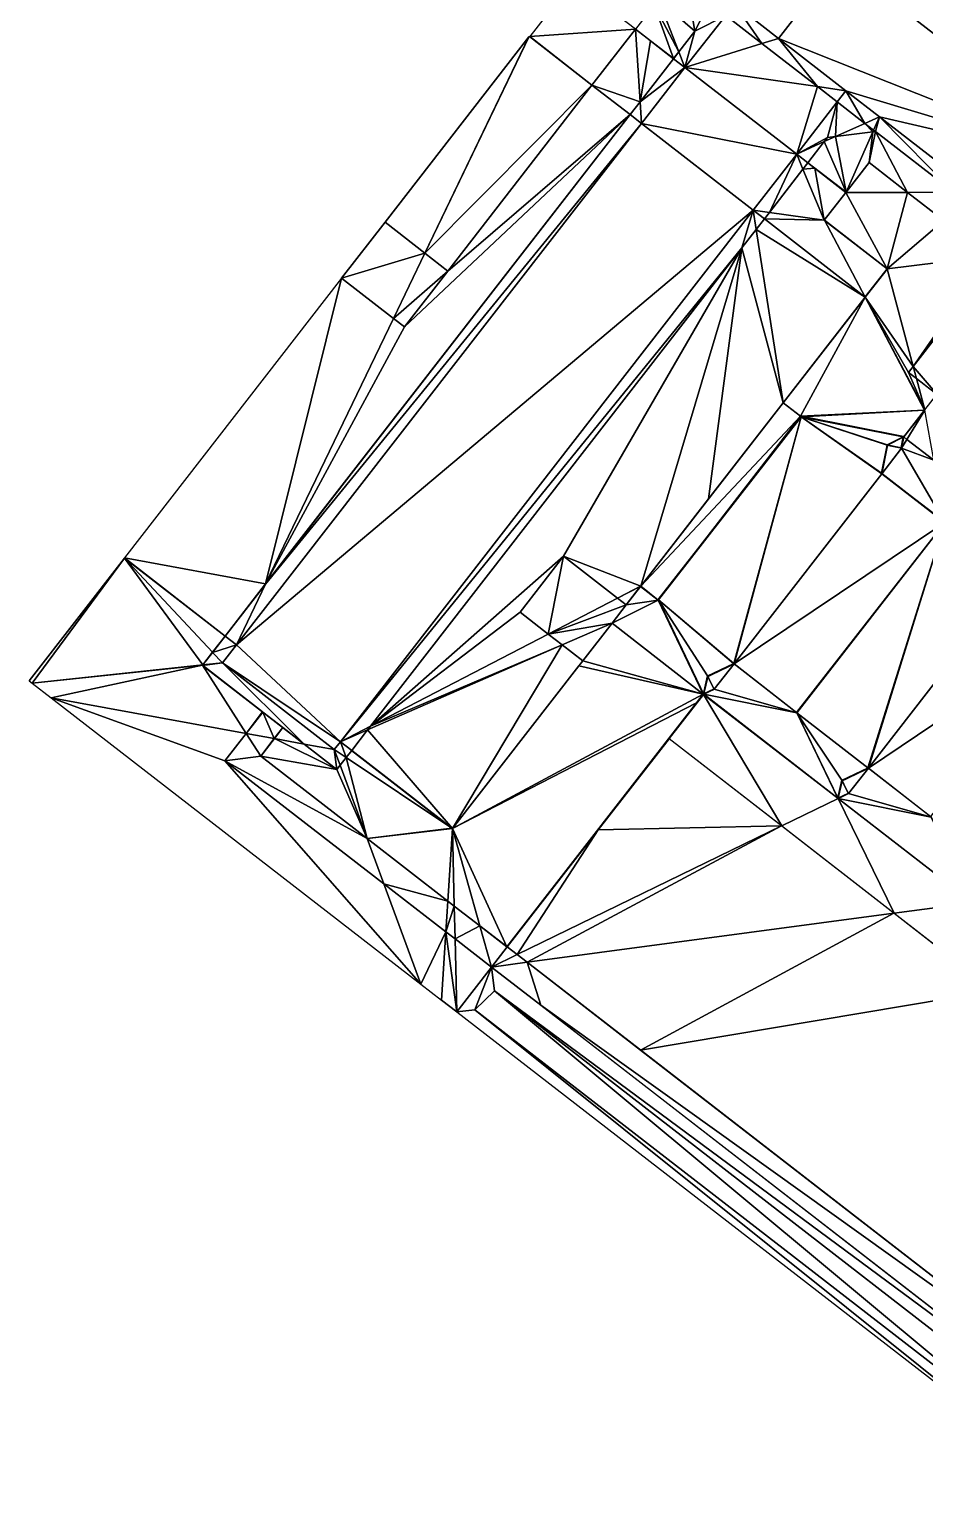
# Model space of a CAD drawing. Header units: metres. Extents: x 1634389 to 1634634, y 8249577 to 8249800.
# Drawn here: x 1634430 to 1634461.6, y 8249641.6 to 8249693.1 of the extents above; entities that cross this region are included whole.
import ezdxf

# ---------------------------------------------------------------- set-up
doc = ezdxf.new("R2010")
doc.units = ezdxf.units.M
doc.header["$LTSCALE"] = 2
doc.linetypes.add('CACHE2', pattern=[4.7625, 3.175, -1.5875])
for name, color, linetype in [('CONTOUR-BATIMENT', 5, 'Continuous'), ('MNT-02-ACCES PIETON PRIVE-FF-35', 40, 'Continuous'), ('MNT-02-BASSIN-FF-30', 205, 'Continuous'), ('MNT-02-BATIMENT FINI-FF-0', 1, 'Continuous'), ('MNT-02-BETON DESACTIVE FF-35', 7, 'Continuous'), ('MNT-02-ESPACE VERT DIFFERENT-FF-30', 3, 'Continuous'), ('MNT-02-ESPACE VERT-FF-30', 221, 'Continuous'), ('MNT-02-ESPACE VERT-PRIVE-FF-30', 222, 'CACHE2'), ('MNT-02-EVERGREEN-FF-45', 7, 'Continuous'), ('MNT-02-VOIRIE LEGERE-FF-45', 7, 'Continuous'), ('MNT-02-VOIRIE LOURDE-FF-60', 160, 'Continuous')]:
    doc.layers.add(name, color=color, linetype=linetype)

msp = doc.modelspace()

# ---------------------------------------------------------------- linework, layer by layer
at = {"layer": 'CONTOUR-BATIMENT', "linetype": 'CACHE2', "ltscale": 0.05, "const_width": 0.05, "flags": 128}
msp.add_lwpolyline([(1634453.83, 8249669.578), (1634452.235, 8249672.905), (1634457.26, 8249679.374), (1634460.884, 8249678.661), (1634460.806, 8249678.268), (1634460.313, 8249678.366), (1634460.113, 8249677.362), (1634462.334, 8249675.637), (1634465.623, 8249674.982), (1634465.544, 8249674.588), (1634465.052, 8249674.685), (1634464.852, 8249673.682), (1634467.065, 8249671.963), (1634470.362, 8249671.301), (1634470.283, 8249670.909), (1634469.791, 8249671.007), (1634469.59, 8249670.003), (1634471.806, 8249668.282), (1634475.101, 8249667.62), (1634475.022, 8249667.228), (1634474.53, 8249667.327), (1634474.329, 8249666.321), (1634476.553, 8249664.599), (1634479.841, 8249663.944), (1634479.761, 8249663.548), (1634479.268, 8249663.646), (1634479.068, 8249662.643), (1634481.527, 8249660.733), (1634476.314, 8249654.021), (1634473.852, 8249655.926), (1634472.929, 8249655.483), (1634473.146, 8249655.031), (1634472.786, 8249654.857), (1634471.336, 8249657.882), (1634469.116, 8249659.608), (1634468.193, 8249659.165), (1634468.409, 8249658.713), (1634468.047, 8249658.537), (1634466.598, 8249661.562), (1634464.377, 8249663.287), (1634463.454, 8249662.844), (1634463.671, 8249662.393), (1634463.309, 8249662.22), (1634461.857, 8249665.239), (1634459.636, 8249666.965), (1634458.715, 8249666.523), (1634458.932, 8249666.071), (1634458.569, 8249665.897), (1634457.118, 8249668.92), (1634454.899, 8249670.647), (1634453.976, 8249670.204), (1634454.193, 8249669.752)], close=True, dxfattribs=at)
at = {"layer": 'MNT-02-ACCES PIETON PRIVE-FF-35', "linetype": 'ByBlock'}
for points in [[(1634460.996, 8249678.574, 98.691), (1634460.884, 8249678.661, 98.93), (1634460.806, 8249678.268, 98.93)], [(1634460.806, 8249678.268, 98.93), (1634460.313, 8249678.366, 98.93), (1634460.113, 8249677.362, 98.93)], [(1634460.113, 8249677.362, 98.93), (1634462.31, 8249675.679, 98.93), (1634460.806, 8249678.268, 98.93)], [(1634461.945, 8249677.837, 98.353), (1634460.996, 8249678.574, 98.691), (1634460.806, 8249678.268, 98.93)], [(1634461.945, 8249677.837, 98.353), (1634460.806, 8249678.268, 98.93), (1634462.31, 8249675.679, 98.93)], [(1634460.113, 8249677.362, 98.93), (1634462.299, 8249675.664, 98.93), (1634462.299, 8249675.665, 98.93)], [(1634460.113, 8249677.362, 98.93), (1634462.299, 8249675.665, 98.93), (1634462.31, 8249675.679, 98.93)], [(1634454.897, 8249670.646, 98.93), (1634453.976, 8249670.204, 98.93), (1634454.193, 8249669.752, 98.93)], [(1634457.118, 8249668.92, 98.93), (1634454.898, 8249670.646, 98.93), (1634454.193, 8249669.752, 98.93)], [(1634454.898, 8249670.646, 98.93), (1634454.897, 8249670.646, 98.93), (1634454.193, 8249669.752, 98.93)], [(1634453.976, 8249670.204, 98.93), (1634453.974, 8249670.203, 98.93), (1634453.975, 8249670.2, 98.93)], [(1634453.976, 8249670.204, 98.93), (1634453.975, 8249670.2, 98.93), (1634454.193, 8249669.752, 98.93)], [(1634453.975, 8249670.2, 98.93), (1634454.191, 8249669.751, 98.93), (1634454.193, 8249669.752, 98.93)], [(1634452.605, 8249668.013, 99.07), (1634456.578, 8249664.928, 98.894), (1634453.822, 8249669.567, 99.14)], [(1634453.822, 8249669.567, 99.14), (1634458.569, 8249665.897, 98.93), (1634453.83, 8249669.578, 98.93)], [(1634458.569, 8249665.897, 98.93), (1634453.822, 8249669.567, 99.14), (1634456.578, 8249664.928, 98.894)], [(1634454.191, 8249669.751, 98.93), (1634453.83, 8249669.578, 98.93), (1634457.118, 8249668.92, 98.93)], [(1634457.118, 8249668.92, 98.93), (1634453.83, 8249669.578, 98.93), (1634458.569, 8249665.897, 98.93)], [(1634454.191, 8249669.751, 98.93), (1634457.118, 8249668.92, 98.93), (1634454.193, 8249669.752, 98.93)], [(1634459.636, 8249666.965, 98.93), (1634458.715, 8249666.523, 98.93), (1634458.932, 8249666.071, 98.93)], [(1634461.857, 8249665.239, 98.93), (1634459.636, 8249666.965, 98.93), (1634458.932, 8249666.071, 98.93)], [(1634458.715, 8249666.523, 98.93), (1634458.712, 8249666.522, 98.93), (1634458.714, 8249666.519, 98.93)], [(1634458.715, 8249666.523, 98.93), (1634458.714, 8249666.519, 98.93), (1634458.932, 8249666.071, 98.93)], [(1634458.714, 8249666.519, 98.93), (1634458.93, 8249666.07, 98.93), (1634458.932, 8249666.071, 98.93)], [(1634458.569, 8249665.897, 98.93), (1634456.578, 8249664.928, 98.894), (1634460.542, 8249661.849, 98.894)], [(1634458.93, 8249666.07, 98.93), (1634458.569, 8249665.897, 98.93), (1634461.857, 8249665.239, 98.93)], [(1634463.306, 8249662.223, 98.93), (1634461.857, 8249665.239, 98.93), (1634458.569, 8249665.897, 98.93)], [(1634460.542, 8249661.849, 98.894), (1634463.306, 8249662.223, 98.93), (1634458.569, 8249665.897, 98.93)], [(1634458.93, 8249666.07, 98.93), (1634461.857, 8249665.239, 98.93), (1634458.932, 8249666.071, 98.93)], [(1634463.307, 8249662.22, 98.93), (1634463.306, 8249662.223, 98.93), (1634460.542, 8249661.849, 98.894)], [(1634463.308, 8249662.218, 98.93), (1634463.307, 8249662.22, 98.93), (1634460.542, 8249661.849, 98.894)], [(1634463.308, 8249662.218, 98.93), (1634460.542, 8249661.849, 98.894), (1634464.064, 8249659.114, 98.881)]]:
    msp.add_3dface(points, dxfattribs=at)
at = {"layer": 'MNT-02-BASSIN-FF-30', "color": 1, "linetype": 'ByBlock'}
for points in [[(1634446.343, 8249659.948, 98.76), (1634445.118, 8249658.362, 98.73), (1634445.749, 8249658.442, 98.428)], [(1634446.45, 8249659.106, 98.358), (1634446.343, 8249659.948, 98.76), (1634445.749, 8249658.442, 98.428)], [(1634467.932, 8249643.204, 98.68), (1634446.343, 8249659.948, 98.76), (1634446.45, 8249659.106, 98.358)], [(1634446.45, 8249659.106, 98.358), (1634445.749, 8249658.442, 98.428), (1634466.992, 8249641.991, 98.28)], [(1634467.932, 8249643.204, 98.68), (1634446.45, 8249659.106, 98.358), (1634467.566, 8249642.728, 98.28)], [(1634446.45, 8249659.106, 98.358), (1634466.992, 8249641.991, 98.28), (1634467.566, 8249642.728, 98.28)], [(1634445.118, 8249658.362, 98.73), (1634466.716, 8249641.635, 98.58), (1634445.749, 8249658.442, 98.428)], [(1634466.716, 8249641.635, 98.58), (1634466.992, 8249641.991, 98.28), (1634445.749, 8249658.442, 98.428)]]:
    msp.add_3dface(points, dxfattribs=at)
at = {"layer": 'MNT-02-BATIMENT FINI-FF-0', "color": 5, "linetype": 'ByBlock'}
for points in [[(1634457.247, 8249679.392, 99.38), (1634452.223, 8249672.923, 99.419), (1634457.26, 8249679.374, 99.28)], [(1634452.223, 8249672.923, 99.419), (1634452.228, 8249672.911, 99.42), (1634457.26, 8249679.374, 99.28)], [(1634452.235, 8249672.905, 99.28), (1634457.26, 8249679.374, 99.28), (1634452.228, 8249672.911, 99.42)], [(1634454.886, 8249670.665, 99.28), (1634457.26, 8249679.374, 99.28), (1634452.235, 8249672.905, 99.28)], [(1634454.886, 8249670.665, 99.28), (1634454.9, 8249670.654, 99.28), (1634457.26, 8249679.374, 99.28)], [(1634454.9, 8249670.654, 99.28), (1634460.113, 8249677.362, 99.28), (1634457.26, 8249679.374, 99.28)], [(1634457.322, 8249679.377, 99.265), (1634457.247, 8249679.392, 99.38), (1634457.26, 8249679.374, 99.28)], [(1634457.322, 8249679.377, 99.265), (1634457.26, 8249679.374, 99.28), (1634460.868, 8249678.664, 99.28)], [(1634460.1, 8249677.38, 99.28), (1634457.26, 8249679.374, 99.28), (1634460.113, 8249677.362, 99.28)], [(1634460.297, 8249678.371, 99.28), (1634460.3, 8249678.384, 99.28), (1634457.26, 8249679.374, 99.28)], [(1634460.3, 8249678.384, 99.28), (1634460.868, 8249678.664, 99.28), (1634457.26, 8249679.374, 99.28)], [(1634460.1, 8249677.38, 99.28), (1634460.297, 8249678.371, 99.28), (1634457.26, 8249679.374, 99.28)], [(1634460.871, 8249678.679, 99.265), (1634457.322, 8249679.377, 99.265), (1634460.868, 8249678.664, 99.28)], [(1634460.335, 8249678.377, 99.28), (1634460.868, 8249678.664, 99.28), (1634460.3, 8249678.384, 99.28)], [(1634460.335, 8249678.377, 99.28), (1634460.866, 8249678.651, 99.28), (1634460.868, 8249678.664, 99.28)], [(1634460.335, 8249678.377, 99.28), (1634460.793, 8249678.286, 99.28), (1634460.866, 8249678.651, 99.28)], [(1634454.9, 8249670.654, 99.28), (1634454.903, 8249670.652, 99.28), (1634460.113, 8249677.362, 99.28)], [(1634454.903, 8249670.652, 99.28), (1634454.904, 8249670.651, 99.28), (1634460.113, 8249677.362, 99.28)], [(1634454.904, 8249670.651, 99.28), (1634462.334, 8249675.637, 99.28), (1634460.113, 8249677.362, 99.28)], [(1634460.114, 8249677.369, 99.28), (1634460.1, 8249677.38, 99.28), (1634460.113, 8249677.362, 99.28)], [(1634460.117, 8249677.367, 99.28), (1634460.114, 8249677.369, 99.28), (1634460.113, 8249677.362, 99.28)], [(1634462.321, 8249675.655, 99.28), (1634460.117, 8249677.367, 99.28), (1634460.113, 8249677.362, 99.28)], [(1634462.321, 8249675.655, 99.28), (1634460.113, 8249677.362, 99.28), (1634462.334, 8249675.637, 99.28)], [(1634457.105, 8249668.938, 99.28), (1634462.334, 8249675.637, 99.28), (1634454.904, 8249670.651, 99.28)], [(1634462.334, 8249675.637, 99.28), (1634457.105, 8249668.938, 99.28), (1634457.118, 8249668.92, 99.28)], [(1634459.623, 8249666.983, 99.28), (1634462.334, 8249675.637, 99.28), (1634457.118, 8249668.92, 99.28)], [(1634459.623, 8249666.983, 99.28), (1634459.638, 8249666.972, 99.28), (1634462.334, 8249675.637, 99.28)], [(1634459.638, 8249666.972, 99.28), (1634464.852, 8249673.682, 99.28), (1634462.334, 8249675.637, 99.28)], [(1634459.638, 8249666.972, 99.28), (1634459.64, 8249666.97, 99.28), (1634464.852, 8249673.682, 99.28)], [(1634459.64, 8249666.97, 99.28), (1634459.641, 8249666.969, 99.28), (1634464.852, 8249673.682, 99.28)], [(1634459.641, 8249666.969, 99.28), (1634467.065, 8249671.963, 99.28), (1634464.852, 8249673.682, 99.28)], [(1634452.228, 8249672.911, 99.42), (1634452.231, 8249672.904, 99.321), (1634452.235, 8249672.905, 99.28)], [(1634452.231, 8249672.904, 99.321), (1634452.556, 8249672.226, 99.323), (1634452.235, 8249672.905, 99.28)], [(1634452.235, 8249672.905, 99.28), (1634452.556, 8249672.226, 99.323), (1634453.821, 8249669.597, 99.28)], [(1634452.235, 8249672.905, 99.28), (1634453.821, 8249669.597, 99.28), (1634453.963, 8249670.222, 99.28)], [(1634454.886, 8249670.665, 99.28), (1634452.235, 8249672.905, 99.28), (1634454.88, 8249670.662, 99.28)], [(1634453.964, 8249670.222, 99.28), (1634452.235, 8249672.905, 99.28), (1634453.963, 8249670.222, 99.28)], [(1634454.88, 8249670.662, 99.28), (1634452.235, 8249672.905, 99.28), (1634453.964, 8249670.222, 99.28)], [(1634453.817, 8249669.596, 99.323), (1634453.821, 8249669.597, 99.28), (1634452.556, 8249672.226, 99.323)], [(1634461.844, 8249665.257, 99.28), (1634467.065, 8249671.963, 99.28), (1634459.641, 8249666.969, 99.28)], [(1634453.821, 8249669.597, 99.28), (1634453.836, 8249669.605, 99.28), (1634453.963, 8249670.222, 99.28)], [(1634453.974, 8249670.198, 99.28), (1634453.963, 8249670.222, 99.28), (1634453.836, 8249669.605, 99.28)], [(1634453.836, 8249669.605, 99.28), (1634454.18, 8249669.77, 99.28), (1634453.974, 8249670.198, 99.28)], [(1634457.105, 8249668.938, 99.28), (1634457.111, 8249668.925, 99.28), (1634457.118, 8249668.92, 99.28)], [(1634457.111, 8249668.925, 99.28), (1634457.113, 8249668.921, 99.28), (1634457.118, 8249668.92, 99.28)], [(1634457.113, 8249668.921, 99.28), (1634457.113, 8249668.921, 99.28), (1634457.118, 8249668.92, 99.28)], [(1634457.113, 8249668.921, 99.28), (1634458.556, 8249665.915, 99.28), (1634457.118, 8249668.92, 99.28)], [(1634458.703, 8249666.542, 99.28), (1634459.617, 8249666.98, 99.28), (1634457.118, 8249668.92, 99.28)], [(1634459.617, 8249666.98, 99.28), (1634459.623, 8249666.983, 99.28), (1634457.118, 8249668.92, 99.28)], [(1634458.702, 8249666.541, 99.28), (1634458.703, 8249666.542, 99.28), (1634457.118, 8249668.92, 99.28)], [(1634458.556, 8249665.915, 99.28), (1634458.56, 8249665.917, 99.28), (1634457.118, 8249668.92, 99.28)], [(1634457.118, 8249668.92, 99.28), (1634458.56, 8249665.917, 99.28), (1634458.702, 8249666.541, 99.28)], [(1634458.56, 8249665.917, 99.28), (1634458.576, 8249665.924, 99.28), (1634458.702, 8249666.541, 99.28)], [(1634458.714, 8249666.518, 99.28), (1634458.702, 8249666.541, 99.28), (1634458.576, 8249665.924, 99.28)], [(1634458.576, 8249665.924, 99.28), (1634458.919, 8249666.089, 99.28), (1634458.714, 8249666.518, 99.28)]]:
    msp.add_3dface(points, dxfattribs=at)
at = {"layer": 'MNT-02-BETON DESACTIVE FF-35', "color": 6, "linetype": 'ByBlock'}
for points in [[(1634452.079, 8249693.905, 98.926), (1634452.948, 8249692.251, 98.891), (1634452.234, 8249694.105, 98.93)], [(1634453.518, 8249692.985, 98.882), (1634452.234, 8249694.105, 98.93), (1634452.948, 8249692.251, 98.891)], [(1634453.341, 8249694.033, 98.898), (1634452.234, 8249694.105, 98.93), (1634453.518, 8249692.985, 98.882)], [(1634451.421, 8249693.053, 98.91), (1634452.765, 8249692.015, 98.887), (1634452.079, 8249693.905, 98.926)], [(1634452.948, 8249692.251, 98.891), (1634452.079, 8249693.905, 98.926), (1634452.765, 8249692.015, 98.887)], [(1634458.477, 8249689.261, 98.852), (1634458.849, 8249687.3, 98.91), (1634459.792, 8249689.427, 98.838)], [(1634459.66, 8249688.344, 98.866), (1634459.792, 8249689.427, 98.838), (1634458.849, 8249687.3, 98.91)], [(1634459.886, 8249689.438, 98.835), (1634459.792, 8249689.427, 98.838), (1634459.66, 8249688.344, 98.866)], [(1634459.886, 8249689.438, 98.835), (1634459.66, 8249688.344, 98.866), (1634461.012, 8249687.294, 98.858)], [(1634462.646, 8249687.296, 98.82), (1634459.886, 8249689.438, 98.835), (1634461.012, 8249687.294, 98.858)], [(1634458.081, 8249689.083, 98.86), (1634457.502, 8249688.337, 98.887), (1634458.849, 8249687.3, 98.91)], [(1634458.477, 8249689.261, 98.852), (1634458.191, 8249689.225, 98.857), (1634458.081, 8249689.083, 98.86)], [(1634458.081, 8249689.083, 98.86), (1634458.849, 8249687.3, 98.91), (1634458.477, 8249689.261, 98.852)], [(1634457.502, 8249688.337, 98.887), (1634458.845, 8249687.294, 98.91), (1634458.849, 8249687.3, 98.91)], [(1634462.646, 8249687.296, 98.82), (1634461.012, 8249687.294, 98.858), (1634462.294, 8249686.3, 98.855)], [(1634461.613, 8249679.601, 97.895), (1634460.884, 8249678.661, 98.93), (1634461.632, 8249679.602, 97.89)], [(1634460.996, 8249678.574, 98.691), (1634461.632, 8249679.602, 97.89), (1634460.884, 8249678.661, 98.93)], [(1634461.632, 8249679.602, 97.89), (1634460.996, 8249678.574, 98.691), (1634461.945, 8249677.837, 98.353)], [(1634461.632, 8249679.602, 97.89), (1634461.621, 8249679.61, 97.894), (1634461.613, 8249679.601, 97.895)]]:
    msp.add_3dface(points, dxfattribs=at)
at = {"layer": 'MNT-02-ESPACE VERT DIFFERENT-FF-30', "linetype": 'ByBlock'}
for points in [[(1634449.211, 8249694.749, 99.11), (1634447.691, 8249692.798, 99.01), (1634451.418, 8249693.055, 98.96)], [(1634449.886, 8249691.081, 98.973), (1634451.418, 8249693.055, 98.96), (1634447.691, 8249692.798, 99.01)], [(1634447.685, 8249692.79, 99.01), (1634447.684, 8249692.788, 99.01), (1634449.885, 8249691.08, 98.973)], [(1634447.691, 8249692.798, 99.01), (1634447.685, 8249692.79, 99.01), (1634449.886, 8249691.081, 98.973)], [(1634447.685, 8249692.79, 99.01), (1634449.885, 8249691.08, 98.973), (1634449.886, 8249691.081, 98.973)], [(1634461.016, 8249687.294, 98.908), (1634459.661, 8249688.346, 98.916), (1634458.848, 8249687.298, 98.96)], [(1634458.845, 8249687.294, 98.96), (1634458.082, 8249686.31, 98.97), (1634458.846, 8249687.293, 98.96)], [(1634458.082, 8249686.31, 98.97), (1634460.296, 8249684.591, 99), (1634458.846, 8249687.293, 98.96)], [(1634458.848, 8249687.298, 98.96), (1634458.845, 8249687.294, 98.96), (1634458.846, 8249687.293, 98.96)], [(1634461.016, 8249687.294, 98.908), (1634458.848, 8249687.298, 98.96), (1634458.846, 8249687.293, 98.96)], [(1634460.296, 8249684.591, 99), (1634461.016, 8249687.294, 98.908), (1634458.846, 8249687.293, 98.96)], [(1634462.296, 8249686.301, 98.905), (1634461.016, 8249687.294, 98.908), (1634460.296, 8249684.591, 99)], [(1634442.585, 8249686.238, 99.056), (1634442.582, 8249686.24, 99.056), (1634441.052, 8249684.263, 99.07)], [(1634441.052, 8249684.262, 99.07), (1634442.585, 8249686.238, 99.056), (1634441.052, 8249684.263, 99.07)], [(1634441.052, 8249684.262, 99.07), (1634443.992, 8249685.145, 99.03), (1634442.585, 8249686.238, 99.056)], [(1634458.082, 8249686.31, 98.97), (1634460.294, 8249684.59, 99), (1634460.296, 8249684.591, 99)], [(1634463.924, 8249685.037, 98.896), (1634462.296, 8249686.301, 98.905), (1634460.296, 8249684.591, 99)], [(1634441.052, 8249684.262, 99.07), (1634442.884, 8249682.841, 99.036), (1634443.992, 8249685.145, 99.03)], [(1634442.884, 8249682.841, 99.036), (1634444.801, 8249684.517, 99.016), (1634443.992, 8249685.145, 99.03)], [(1634461.218, 8249681.15, 98.269), (1634463.924, 8249685.037, 98.896), (1634460.296, 8249684.591, 99)], [(1634461.218, 8249681.15, 98.269), (1634464.119, 8249684.886, 98.856), (1634463.924, 8249685.037, 98.896)], [(1634442.884, 8249682.841, 99.036), (1634443.268, 8249682.542, 99.029), (1634444.801, 8249684.517, 99.016)], [(1634460.294, 8249684.59, 99), (1634459.526, 8249683.599, 99.01), (1634460.296, 8249684.591, 99)], [(1634459.526, 8249683.599, 99.01), (1634461.218, 8249681.15, 98.269), (1634460.296, 8249684.591, 99)], [(1634460.294, 8249684.59, 99), (1634459.526, 8249683.6, 99.01), (1634459.526, 8249683.599, 99.01)], [(1634459.526, 8249683.6, 99.01), (1634456.628, 8249679.865, 99.036), (1634459.526, 8249683.599, 99.01)], [(1634456.628, 8249679.865, 99.036), (1634456.628, 8249679.864, 99.036), (1634459.526, 8249683.599, 99.01)], [(1634457.247, 8249679.392, 99.08), (1634459.526, 8249683.599, 99.01), (1634456.628, 8249679.864, 99.036)], [(1634459.526, 8249683.599, 99.01), (1634457.247, 8249679.392, 99.08), (1634461.613, 8249679.601, 97.944)], [(1634459.526, 8249683.6, 99.01), (1634459.526, 8249683.6, 99.01), (1634459.526, 8249683.599, 99.01)], [(1634461.613, 8249679.601, 97.944), (1634461.625, 8249679.616, 97.944), (1634459.526, 8249683.599, 99.01)], [(1634461.051, 8249680.936, 98.271), (1634459.526, 8249683.599, 99.01), (1634461.625, 8249679.616, 97.944)], [(1634461.051, 8249680.936, 98.271), (1634461.218, 8249681.15, 98.269), (1634459.526, 8249683.599, 99.01)], [(1634461.333, 8249680.717, 98.177), (1634461.051, 8249680.936, 98.271), (1634461.625, 8249679.616, 97.944)], [(1634461.625, 8249679.616, 97.944), (1634461.627, 8249679.619, 97.944), (1634461.333, 8249680.717, 98.177)], [(1634461.627, 8249679.619, 97.944), (1634462.049, 8249680.162, 98.029), (1634461.333, 8249680.717, 98.177)], [(1634456.628, 8249679.865, 99.036), (1634451.606, 8249673.393, 99.081), (1634456.628, 8249679.864, 99.036)], [(1634451.606, 8249673.393, 99.081), (1634457.247, 8249679.392, 99.08), (1634456.628, 8249679.864, 99.036)], [(1634452.222, 8249672.903, 99.12), (1634457.247, 8249679.392, 99.08), (1634451.606, 8249673.393, 99.081)], [(1634456.861, 8249678.862, 98.991), (1634457.247, 8249679.392, 99.08), (1634452.222, 8249672.903, 99.12)], [(1634456.861, 8249678.862, 98.991), (1634457.258, 8249679.373, 98.984), (1634457.247, 8249679.392, 99.08)], [(1634457.247, 8249679.392, 99.08), (1634457.26, 8249679.374, 98.98), (1634461.613, 8249679.601, 97.944)], [(1634457.247, 8249679.392, 99.08), (1634457.258, 8249679.373, 98.984), (1634457.26, 8249679.374, 98.98)], [(1634457.258, 8249679.373, 98.984), (1634457.259, 8249679.373, 98.98), (1634457.26, 8249679.374, 98.98)], [(1634457.259, 8249679.372, 98.98), (1634457.262, 8249679.372, 98.98), (1634457.26, 8249679.374, 98.98)], [(1634457.259, 8249679.373, 98.98), (1634457.259, 8249679.372, 98.98), (1634457.26, 8249679.374, 98.98)], [(1634461.613, 8249679.601, 97.944), (1634457.26, 8249679.374, 98.98), (1634460.883, 8249678.661, 98.98)], [(1634457.262, 8249679.372, 98.98), (1634457.27, 8249679.37, 98.98), (1634457.26, 8249679.374, 98.98)], [(1634457.27, 8249679.37, 98.98), (1634460.883, 8249678.661, 98.98), (1634457.26, 8249679.374, 98.98)], [(1634460.883, 8249678.661, 98.98), (1634457.27, 8249679.37, 98.98), (1634460.882, 8249678.66, 98.98)], [(1634460.882, 8249678.66, 98.98), (1634460.882, 8249678.66, 98.98), (1634457.27, 8249679.37, 98.98)], [(1634452.234, 8249672.904, 98.991), (1634456.861, 8249678.862, 98.991), (1634452.222, 8249672.903, 99.12)], [(1634460.882, 8249678.66, 98.98), (1634460.882, 8249678.66, 98.98), (1634460.882, 8249678.66, 98.98)], [(1634433.388, 8249674.386, 99.14), (1634430.03, 8249670.052, 98.93), (1634433.399, 8249674.38, 99.14)], [(1634430.141, 8249669.966, 98.928), (1634433.399, 8249674.38, 99.14), (1634430.03, 8249670.052, 98.93)], [(1634433.399, 8249674.38, 99.14), (1634430.141, 8249669.966, 98.928), (1634436.155, 8249670.612, 99.055)], [(1634433.399, 8249674.38, 99.14), (1634433.389, 8249674.387, 99.14), (1634433.388, 8249674.386, 99.14)], [(1634433.389, 8249674.387, 99.14), (1634433.389, 8249674.387, 99.14), (1634433.388, 8249674.386, 99.14)], [(1634436.155, 8249670.612, 99.055), (1634436.501, 8249671.057, 99.077), (1634433.399, 8249674.38, 99.14)], [(1634436.501, 8249671.057, 99.077), (1634436.943, 8249671.626, 99.073), (1634433.399, 8249674.38, 99.14)], [(1634448.882, 8249674.451, 99.046), (1634447.349, 8249672.477, 99.059), (1634448.345, 8249671.703, 99.077)], [(1634450.789, 8249672.97, 99.08), (1634448.882, 8249674.451, 99.046), (1634448.345, 8249671.703, 99.077)], [(1634450.789, 8249672.97, 99.08), (1634448.345, 8249671.703, 99.077), (1634451.094, 8249672.734, 99.085)], [(1634451.601, 8249673.386, 99.081), (1634451.094, 8249672.733, 99.085), (1634452.222, 8249672.903, 99.12)], [(1634451.606, 8249673.393, 99.081), (1634451.601, 8249673.386, 99.081), (1634452.222, 8249672.903, 99.12)], [(1634450.595, 8249672.092, 99.09), (1634451.094, 8249672.734, 99.085), (1634448.345, 8249671.703, 99.077)], [(1634451.094, 8249672.733, 99.085), (1634450.595, 8249672.092, 99.09), (1634452.222, 8249672.903, 99.12)], [(1634453.811, 8249669.575, 99.19), (1634452.222, 8249672.903, 99.12), (1634450.595, 8249672.092, 99.09)], [(1634451.094, 8249672.733, 99.085), (1634451.094, 8249672.734, 99.085), (1634450.595, 8249672.092, 99.09)], [(1634452.234, 8249672.903, 99.003), (1634452.234, 8249672.904, 98.991), (1634452.222, 8249672.903, 99.12)], [(1634452.448, 8249672.454, 99.008), (1634452.234, 8249672.903, 99.003), (1634452.222, 8249672.903, 99.12)], [(1634452.448, 8249672.454, 99.008), (1634452.222, 8249672.903, 99.12), (1634453.811, 8249669.575, 99.19)], [(1634453.82, 8249669.587, 99.035), (1634452.448, 8249672.454, 99.008), (1634453.811, 8249669.575, 99.19)], [(1634448.345, 8249671.703, 99.077), (1634448.835, 8249671.322, 99.086), (1634450.595, 8249672.092, 99.09)], [(1634448.835, 8249671.322, 99.086), (1634449.561, 8249670.759, 99.099), (1634450.595, 8249672.092, 99.09)], [(1634449.561, 8249670.759, 99.099), (1634453.811, 8249669.575, 99.19), (1634450.595, 8249672.092, 99.09)], [(1634436.145, 8249670.599, 99.055), (1634436.155, 8249670.612, 99.055), (1634430.141, 8249669.966, 98.928)], [(1634430.803, 8249669.453, 98.928), (1634436.145, 8249670.599, 99.055), (1634430.141, 8249669.966, 98.928)], [(1634436.145, 8249670.599, 99.055), (1634430.803, 8249669.453, 98.928), (1634437.681, 8249668.193, 99.026)], [(1634437.681, 8249668.193, 99.026), (1634438.268, 8249668.951, 99.055), (1634436.145, 8249670.599, 99.055)], [(1634449.423, 8249670.581, 99.1), (1634444.963, 8249664.838, 99.14), (1634444.965, 8249664.837, 99.14)], [(1634444.965, 8249664.837, 99.14), (1634453.811, 8249669.575, 99.19), (1634449.423, 8249670.581, 99.1)], [(1634449.561, 8249670.759, 99.099), (1634449.423, 8249670.581, 99.1), (1634453.811, 8249669.575, 99.19)], [(1634436.935, 8249667.229, 98.975), (1634437.681, 8249668.193, 99.026), (1634430.803, 8249669.453, 98.928)], [(1634430.803, 8249669.453, 98.928), (1634443.849, 8249659.348, 98.831), (1634436.935, 8249667.229, 98.975)], [(1634453.573, 8249669.269, 99.176), (1634453.811, 8249669.575, 99.19), (1634444.965, 8249664.837, 99.14)], [(1634453.573, 8249669.269, 99.176), (1634453.811, 8249669.575, 99.19), (1634453.811, 8249669.575, 99.19)], [(1634453.812, 8249669.576, 99.183), (1634453.82, 8249669.587, 99.035), (1634453.811, 8249669.575, 99.19)], [(1634453.811, 8249669.575, 99.19), (1634453.812, 8249669.576, 99.183), (1634453.811, 8249669.575, 99.19)], [(1634446.884, 8249660.667, 98.793), (1634453.573, 8249669.269, 99.176), (1634444.965, 8249664.837, 99.14)], [(1634439.728, 8249667.818, 99.055), (1634438.979, 8249668.399, 99.055), (1634438.68, 8249668.01, 99.04)], [(1634438.2, 8249667.388, 99.007), (1634440.884, 8249666.921, 99.046), (1634438.68, 8249668.01, 99.04)], [(1634439.728, 8249667.818, 99.055), (1634438.68, 8249668.01, 99.04), (1634440.884, 8249666.921, 99.046)], [(1634440.884, 8249666.921, 99.046), (1634438.2, 8249667.388, 99.007), (1634441.954, 8249664.482, 98.979)], [(1634441.212, 8249667.344, 99.077), (1634440.999, 8249667.07, 99.054), (1634441.954, 8249664.482, 98.979)], [(1634441.408, 8249667.596, 99.075), (1634441.212, 8249667.344, 99.077), (1634444.946, 8249664.849, 99.14)], [(1634441.954, 8249664.482, 98.979), (1634444.946, 8249664.849, 99.14), (1634441.212, 8249667.344, 99.077)], [(1634443.849, 8249659.348, 98.831), (1634442.543, 8249662.888, 98.933), (1634436.935, 8249667.229, 98.975)], [(1634440.999, 8249667.07, 99.054), (1634440.884, 8249666.921, 99.046), (1634441.954, 8249664.482, 98.979)], [(1634444.946, 8249664.849, 99.14), (1634441.954, 8249664.482, 98.979), (1634444.962, 8249664.837, 99.14)], [(1634444.803, 8249662.277, 99.013), (1634444.962, 8249664.837, 99.14), (1634441.954, 8249664.482, 98.979)], [(1634444.962, 8249664.837, 99.14), (1634444.803, 8249662.277, 99.013), (1634444.965, 8249664.837, 99.14)], [(1634444.803, 8249662.277, 99.013), (1634445.029, 8249662.102, 98.967), (1634444.965, 8249664.837, 99.14)], [(1634444.963, 8249664.838, 99.14), (1634444.962, 8249664.837, 99.14), (1634444.965, 8249664.837, 99.14)], [(1634444.963, 8249664.838, 99.14), (1634444.963, 8249664.838, 99.14), (1634444.965, 8249664.837, 99.14)], [(1634445.029, 8249662.102, 98.967), (1634445.933, 8249661.402, 98.873), (1634444.965, 8249664.837, 99.14)], [(1634445.933, 8249661.402, 98.873), (1634446.884, 8249660.667, 98.793), (1634444.965, 8249664.837, 99.14)], [(1634443.849, 8249659.348, 98.831), (1634444.734, 8249661.191, 98.959), (1634442.543, 8249662.888, 98.933)], [(1634443.849, 8249659.348, 98.831), (1634444.581, 8249658.78, 98.84), (1634444.734, 8249661.191, 98.959)], [(1634444.581, 8249658.78, 98.84), (1634445.118, 8249658.367, 98.73), (1634444.734, 8249661.191, 98.959)], [(1634445.057, 8249660.941, 98.893), (1634444.734, 8249661.191, 98.959), (1634445.118, 8249658.367, 98.73)], [(1634446.341, 8249659.947, 98.76), (1634445.057, 8249660.941, 98.893), (1634445.118, 8249658.367, 98.73)], [(1634444.581, 8249658.78, 98.84), (1634445.117, 8249658.366, 98.73), (1634445.118, 8249658.367, 98.73)]]:
    msp.add_3dface(points, dxfattribs=at)
at = {"layer": 'MNT-02-ESPACE VERT-FF-30', "linetype": 'ByBlock'}
for points in [[(1634438.679, 8249668.01, 99.04), (1634438.27, 8249668.949, 99.055), (1634437.683, 8249668.193, 99.026)], [(1634438.679, 8249668.01, 99.04), (1634438.979, 8249668.399, 99.055), (1634438.27, 8249668.949, 99.055)], [(1634438.198, 8249667.389, 99.007), (1634437.683, 8249668.193, 99.026), (1634436.935, 8249667.229, 98.975)], [(1634438.198, 8249667.389, 99.007), (1634438.679, 8249668.01, 99.04), (1634437.683, 8249668.193, 99.026)], [(1634441.955, 8249664.481, 98.979), (1634438.198, 8249667.389, 99.007), (1634436.935, 8249667.229, 98.975)], [(1634441.955, 8249664.481, 98.979), (1634436.935, 8249667.229, 98.975), (1634442.543, 8249662.887, 98.933)], [(1634444.803, 8249662.276, 99.013), (1634441.955, 8249664.481, 98.979), (1634442.543, 8249662.887, 98.933)], [(1634444.803, 8249662.276, 99.013), (1634442.543, 8249662.887, 98.933), (1634444.734, 8249661.191, 98.959)], [(1634445.029, 8249662.101, 98.967), (1634444.803, 8249662.276, 99.013), (1634444.734, 8249661.191, 98.959)], [(1634445.029, 8249662.101, 98.967), (1634444.734, 8249661.191, 98.959), (1634445.057, 8249660.941, 98.893)], [(1634445.934, 8249661.401, 98.873), (1634445.029, 8249662.101, 98.967), (1634445.057, 8249660.941, 98.893)], [(1634445.934, 8249661.401, 98.873), (1634445.057, 8249660.941, 98.893), (1634446.343, 8249659.948, 98.76)], [(1634446.894, 8249660.657, 98.792), (1634445.934, 8249661.401, 98.873), (1634446.343, 8249659.948, 98.76)], [(1634445.057, 8249660.941, 98.893), (1634446.342, 8249659.946, 98.76), (1634446.343, 8249659.948, 98.76)], [(1634447.244, 8249660.386, 98.776), (1634446.894, 8249660.657, 98.792), (1634446.343, 8249659.948, 98.76)], [(1634447.244, 8249660.386, 98.776), (1634446.343, 8249659.948, 98.76), (1634447.594, 8249660.115, 98.776)], [(1634447.594, 8249660.115, 98.776), (1634446.343, 8249659.948, 98.76), (1634448.085, 8249658.597, 98.754)], [(1634467.582, 8249644.64, 98.703), (1634447.594, 8249660.115, 98.776), (1634448.085, 8249658.597, 98.754)], [(1634446.342, 8249659.946, 98.76), (1634446.343, 8249659.946, 98.76), (1634446.343, 8249659.948, 98.76)], [(1634446.343, 8249659.946, 98.76), (1634446.344, 8249659.945, 98.759), (1634446.343, 8249659.948, 98.76)], [(1634446.344, 8249659.945, 98.759), (1634448.085, 8249658.597, 98.754), (1634446.343, 8249659.948, 98.76)], [(1634467.582, 8249644.64, 98.703), (1634448.085, 8249658.597, 98.754), (1634467.923, 8249643.238, 98.681)]]:
    msp.add_3dface(points, dxfattribs=at)
at = {"layer": 'MNT-02-ESPACE VERT-PRIVE-FF-30', "linetype": 'ByBlock'}
for points in [[(1634456.577, 8249664.927, 98.944), (1634452.609, 8249668.009, 99.12), (1634450.1, 8249664.791, 98.976)], [(1634450.1, 8249664.791, 98.976), (1634446.884, 8249660.667, 98.793), (1634446.895, 8249660.658, 98.792)], [(1634450.1, 8249664.791, 98.976), (1634446.895, 8249660.658, 98.792), (1634447.245, 8249660.387, 98.776)], [(1634447.596, 8249660.115, 98.776), (1634456.577, 8249664.927, 98.944), (1634447.245, 8249660.387, 98.776)], [(1634450.1, 8249664.791, 98.976), (1634447.245, 8249660.387, 98.776), (1634456.577, 8249664.927, 98.944)], [(1634460.54, 8249661.849, 98.944), (1634456.577, 8249664.927, 98.944), (1634447.596, 8249660.115, 98.776)], [(1634451.603, 8249657.015, 98.762), (1634460.54, 8249661.849, 98.944), (1634447.596, 8249660.115, 98.776)], [(1634464.065, 8249659.111, 98.931), (1634460.54, 8249661.849, 98.944), (1634451.603, 8249657.015, 98.762)], [(1634464.065, 8249659.111, 98.931), (1634451.603, 8249657.015, 98.762), (1634467.582, 8249644.64, 98.703)]]:
    msp.add_3dface(points, dxfattribs=at)
at = {"layer": 'MNT-02-EVERGREEN-FF-45', "color": 1, "linetype": 'ByBlock'}
for points in [[(1634449.886, 8249691.081, 98.823), (1634451.583, 8249690.492, 98.797), (1634451.417, 8249693.054, 98.81)], [(1634451.419, 8249693.053, 98.81), (1634451.417, 8249693.054, 98.81), (1634451.583, 8249690.492, 98.797)], [(1634451.946, 8249692.646, 98.801), (1634451.419, 8249693.053, 98.81), (1634451.583, 8249690.492, 98.797)], [(1634447.66, 8249692.78, 98.86), (1634442.582, 8249686.24, 98.906), (1634442.585, 8249686.238, 98.906)], [(1634447.66, 8249692.78, 98.86), (1634442.585, 8249686.238, 98.906), (1634443.992, 8249685.145, 98.88)], [(1634449.885, 8249691.08, 98.823), (1634447.674, 8249692.796, 98.86), (1634443.992, 8249685.145, 98.88)], [(1634447.66, 8249692.78, 98.86), (1634443.992, 8249685.145, 98.88), (1634447.674, 8249692.796, 98.86)], [(1634447.674, 8249692.796, 98.86), (1634447.674, 8249692.796, 98.86), (1634447.66, 8249692.78, 98.86)], [(1634447.674, 8249692.796, 98.86), (1634447.673, 8249692.796, 98.86), (1634447.66, 8249692.78, 98.86)], [(1634451.583, 8249690.492, 98.797), (1634452.762, 8249692.012, 98.787), (1634451.946, 8249692.646, 98.801)], [(1634452.762, 8249692.012, 98.787), (1634452.764, 8249692.015, 98.787), (1634451.946, 8249692.646, 98.801)], [(1634449.885, 8249691.08, 98.823), (1634443.992, 8249685.145, 98.88), (1634444.801, 8249684.517, 98.866)], [(1634451.23, 8249690.038, 98.8), (1634449.885, 8249691.08, 98.823), (1634444.801, 8249684.517, 98.866)], [(1634451.23, 8249690.038, 98.8), (1634449.886, 8249691.081, 98.823), (1634449.885, 8249691.08, 98.823)], [(1634451.23, 8249690.038, 98.8), (1634451.583, 8249690.492, 98.797), (1634449.886, 8249691.081, 98.823)], [(1634438.374, 8249673.47, 98.91), (1634451.23, 8249690.038, 98.8), (1634443.268, 8249682.543, 98.879)], [(1634451.23, 8249690.038, 98.8), (1634444.801, 8249684.517, 98.866), (1634443.268, 8249682.543, 98.879)], [(1634458.08, 8249686.31, 98.82), (1634457.328, 8249688.113, 98.789), (1634456.143, 8249686.586, 98.799)], [(1634457.744, 8249688.149, 98.791), (1634457.502, 8249688.337, 98.787), (1634457.328, 8249688.113, 98.789)], [(1634458.081, 8249686.312, 98.82), (1634457.744, 8249688.149, 98.791), (1634457.328, 8249688.113, 98.789)], [(1634458.08, 8249686.31, 98.82), (1634458.081, 8249686.312, 98.82), (1634457.328, 8249688.113, 98.789)], [(1634457.744, 8249688.149, 98.791), (1634457.502, 8249688.337, 98.787), (1634457.502, 8249688.337, 98.787)], [(1634458.081, 8249686.312, 98.82), (1634458.844, 8249687.293, 98.81), (1634457.744, 8249688.149, 98.791)], [(1634455.679, 8249685.987, 98.802), (1634459.526, 8249683.599, 98.86), (1634455.968, 8249686.361, 98.8)], [(1634455.968, 8249686.361, 98.8), (1634458.081, 8249686.31, 98.82), (1634456.143, 8249686.586, 98.799)], [(1634458.083, 8249686.308, 98.82), (1634455.968, 8249686.361, 98.8), (1634459.526, 8249683.599, 98.86)], [(1634458.081, 8249686.31, 98.82), (1634455.968, 8249686.361, 98.8), (1634458.083, 8249686.308, 98.82)], [(1634458.08, 8249686.31, 98.82), (1634456.143, 8249686.586, 98.799), (1634458.081, 8249686.31, 98.82)], [(1634455.177, 8249685.341, 98.807), (1634456.628, 8249679.864, 98.886), (1634455.679, 8249685.987, 98.802)], [(1634456.628, 8249679.864, 98.886), (1634459.526, 8249683.599, 98.86), (1634455.679, 8249685.987, 98.802)], [(1634460.295, 8249684.59, 98.85), (1634458.083, 8249686.308, 98.82), (1634459.526, 8249683.599, 98.86)], [(1634455.177, 8249685.341, 98.807), (1634442.072, 8249668.452, 98.919), (1634448.882, 8249674.451, 98.896)], [(1634448.882, 8249674.451, 98.896), (1634451.608, 8249673.398, 98.931), (1634455.177, 8249685.341, 98.807)], [(1634454.002, 8249676.48, 98.909), (1634455.177, 8249685.341, 98.807), (1634451.608, 8249673.398, 98.931)], [(1634455.177, 8249685.341, 98.807), (1634454.002, 8249676.48, 98.909), (1634456.628, 8249679.864, 98.886)], [(1634461.218, 8249681.147, 98.118), (1634462.059, 8249680.154, 97.877), (1634464.117, 8249684.887, 98.706)], [(1634460.298, 8249684.584, 98.848), (1634460.295, 8249684.59, 98.85), (1634459.526, 8249683.599, 98.86)], [(1634459.529, 8249683.594, 98.859), (1634460.298, 8249684.584, 98.848), (1634459.526, 8249683.599, 98.86)], [(1634460.298, 8249684.584, 98.848), (1634460.297, 8249684.589, 98.849), (1634460.295, 8249684.59, 98.85)], [(1634460.298, 8249684.584, 98.848), (1634460.3, 8249684.586, 98.849), (1634460.297, 8249684.589, 98.849)], [(1634441.052, 8249684.263, 98.92), (1634433.39, 8249674.389, 98.99), (1634438.374, 8249673.47, 98.91)], [(1634441.052, 8249684.263, 98.92), (1634438.374, 8249673.47, 98.91), (1634441.052, 8249684.262, 98.92)], [(1634438.374, 8249673.47, 98.91), (1634442.884, 8249682.841, 98.886), (1634441.052, 8249684.262, 98.92)], [(1634459.511, 8249683.571, 98.86), (1634459.526, 8249683.599, 98.86), (1634456.628, 8249679.864, 98.886)], [(1634456.63, 8249679.863, 98.886), (1634459.511, 8249683.571, 98.86), (1634456.628, 8249679.864, 98.886)], [(1634459.511, 8249683.571, 98.86), (1634459.529, 8249683.594, 98.859), (1634459.526, 8249683.599, 98.86)], [(1634438.374, 8249673.47, 98.91), (1634443.268, 8249682.543, 98.879), (1634442.884, 8249682.841, 98.886)], [(1634461.218, 8249681.147, 98.118), (1634461.053, 8249680.934, 98.12), (1634461.334, 8249680.717, 98.027)], [(1634461.218, 8249681.147, 98.118), (1634461.334, 8249680.717, 98.027), (1634462.059, 8249680.154, 97.877)], [(1634454.002, 8249676.48, 98.909), (1634456.63, 8249679.863, 98.886), (1634456.628, 8249679.864, 98.886)], [(1634433.39, 8249674.389, 98.99), (1634433.389, 8249674.388, 98.99), (1634433.389, 8249674.387, 98.99)], [(1634433.39, 8249674.389, 98.99), (1634433.389, 8249674.387, 98.99), (1634433.39, 8249674.389, 98.99)], [(1634433.389, 8249674.387, 98.99), (1634433.399, 8249674.38, 98.99), (1634433.39, 8249674.389, 98.99)], [(1634433.399, 8249674.38, 98.99), (1634436.946, 8249671.63, 98.923), (1634433.39, 8249674.389, 98.99)], [(1634438.374, 8249673.47, 98.91), (1634433.39, 8249674.389, 98.99), (1634433.39, 8249674.389, 98.99)], [(1634438.374, 8249673.47, 98.91), (1634433.39, 8249674.389, 98.99), (1634436.946, 8249671.63, 98.923)], [(1634433.399, 8249674.38, 98.99), (1634436.945, 8249671.628, 98.923), (1634436.946, 8249671.63, 98.923)], [(1634442.072, 8249668.452, 98.919), (1634447.349, 8249672.477, 98.909), (1634448.882, 8249674.451, 98.896)], [(1634448.882, 8249674.451, 98.896), (1634450.789, 8249672.97, 98.93), (1634451.608, 8249673.398, 98.931)], [(1634450.789, 8249672.97, 98.93), (1634451.602, 8249673.391, 98.931), (1634451.608, 8249673.398, 98.931)], [(1634450.789, 8249672.97, 98.93), (1634451.092, 8249672.735, 98.935), (1634451.602, 8249673.391, 98.931)], [(1634442.072, 8249668.452, 98.919), (1634448.345, 8249671.703, 98.927), (1634447.349, 8249672.477, 98.909)], [(1634448.345, 8249671.703, 98.927), (1634442.072, 8249668.452, 98.919), (1634448.835, 8249671.323, 98.936)], [(1634444.963, 8249664.838, 98.99), (1634448.835, 8249671.323, 98.936), (1634441.972, 8249668.322, 98.92)], [(1634442.072, 8249668.452, 98.919), (1634441.972, 8249668.322, 98.92), (1634448.835, 8249671.323, 98.936)], [(1634449.56, 8249670.76, 98.949), (1634448.835, 8249671.323, 98.936), (1634444.963, 8249664.838, 98.99)], [(1634441.972, 8249668.322, 98.92), (1634441.409, 8249667.596, 98.925), (1634444.963, 8249664.838, 98.99)], [(1634441.409, 8249667.596, 98.925), (1634441.406, 8249667.593, 98.925), (1634444.963, 8249664.838, 98.99)], [(1634444.922, 8249664.865, 98.989), (1634444.963, 8249664.838, 98.99), (1634441.406, 8249667.593, 98.925)], [(1634444.922, 8249664.865, 98.989), (1634444.96, 8249664.835, 98.99), (1634444.963, 8249664.838, 98.99)], [(1634444.922, 8249664.865, 98.989), (1634444.963, 8249664.838, 98.99), (1634444.963, 8249664.838, 98.99)]]:
    msp.add_3dface(points, dxfattribs=at)
at = {"layer": 'MNT-02-VOIRIE LEGERE-FF-45', "linetype": 'ByBlock'}
for points in [[(1634453.518, 8249692.985, 98.782), (1634453.157, 8249691.706, 98.78), (1634454.605, 8249693.54, 98.757)], [(1634455.882, 8249692.548, 98.747), (1634454.605, 8249693.54, 98.757), (1634453.157, 8249691.706, 98.78)], [(1634454.026, 8249693.989, 98.778), (1634453.341, 8249694.033, 98.798), (1634453.518, 8249692.985, 98.782)], [(1634454.605, 8249693.54, 98.757), (1634454.026, 8249693.989, 98.778), (1634453.518, 8249692.985, 98.782)], [(1634453.518, 8249692.985, 98.782), (1634452.948, 8249692.251, 98.791), (1634453.157, 8249691.706, 98.78)], [(1634455.882, 8249692.548, 98.747), (1634453.157, 8249691.706, 98.78), (1634457.842, 8249691.025, 98.736)], [(1634452.763, 8249692.012, 98.787), (1634451.583, 8249690.492, 98.797), (1634453.157, 8249691.706, 98.78)], [(1634452.948, 8249692.251, 98.791), (1634452.763, 8249692.012, 98.787), (1634453.157, 8249691.706, 98.78)], [(1634451.583, 8249690.492, 98.797), (1634451.632, 8249689.725, 98.793), (1634453.157, 8249691.706, 98.78)], [(1634453.157, 8249691.706, 98.78), (1634451.632, 8249689.725, 98.793), (1634457.107, 8249688.644, 98.78)], [(1634457.107, 8249688.644, 98.78), (1634457.842, 8249691.025, 98.736), (1634453.157, 8249691.706, 98.78)], [(1634457.842, 8249691.025, 98.736), (1634457.107, 8249688.644, 98.78), (1634458.537, 8249690.485, 98.736)], [(1634451.583, 8249690.492, 98.797), (1634451.23, 8249690.037, 98.8), (1634451.632, 8249689.725, 98.793)], [(1634458.191, 8249689.225, 98.757), (1634458.537, 8249690.485, 98.736), (1634457.107, 8249688.644, 98.78)], [(1634458.191, 8249689.225, 98.757), (1634458.477, 8249689.261, 98.752), (1634458.537, 8249690.485, 98.736)], [(1634458.477, 8249689.261, 98.752), (1634459.513, 8249689.728, 98.73), (1634458.537, 8249690.485, 98.736)], [(1634451.23, 8249690.037, 98.8), (1634438.374, 8249673.469, 98.91), (1634451.632, 8249689.725, 98.793)], [(1634438.374, 8249673.469, 98.91), (1634437.341, 8249671.323, 98.916), (1634451.632, 8249689.725, 98.793)], [(1634455.573, 8249686.667, 98.793), (1634451.632, 8249689.725, 98.793), (1634437.341, 8249671.323, 98.916)], [(1634451.632, 8249689.725, 98.793), (1634455.573, 8249686.667, 98.793), (1634457.107, 8249688.644, 98.78)], [(1634458.477, 8249689.261, 98.752), (1634459.792, 8249689.427, 98.738), (1634459.513, 8249689.728, 98.73)], [(1634459.792, 8249689.427, 98.738), (1634459.82, 8249689.489, 98.736), (1634459.513, 8249689.728, 98.73)], [(1634459.792, 8249689.427, 98.738), (1634459.886, 8249689.438, 98.735), (1634459.82, 8249689.489, 98.736)], [(1634458.081, 8249689.083, 98.76), (1634458.191, 8249689.225, 98.757), (1634457.107, 8249688.644, 98.78)], [(1634457.502, 8249688.337, 98.787), (1634458.081, 8249689.083, 98.76), (1634457.107, 8249688.644, 98.78)], [(1634455.573, 8249686.667, 98.793), (1634456.144, 8249686.586, 98.799), (1634457.107, 8249688.644, 98.78)], [(1634456.144, 8249686.586, 98.799), (1634457.329, 8249688.113, 98.789), (1634457.107, 8249688.644, 98.78)], [(1634457.329, 8249688.113, 98.789), (1634457.502, 8249688.337, 98.787), (1634457.107, 8249688.644, 98.78)], [(1634441.013, 8249667.903, 98.918), (1634455.573, 8249686.667, 98.793), (1634437.341, 8249671.323, 98.916)], [(1634455.177, 8249685.34, 98.807), (1634455.573, 8249686.667, 98.793), (1634441.013, 8249667.903, 98.918)], [(1634455.177, 8249685.34, 98.807), (1634455.679, 8249685.987, 98.802), (1634455.573, 8249686.667, 98.793)], [(1634455.969, 8249686.36, 98.8), (1634456.144, 8249686.586, 98.799), (1634455.573, 8249686.667, 98.793)], [(1634455.679, 8249685.987, 98.802), (1634455.969, 8249686.36, 98.8), (1634455.573, 8249686.667, 98.793)], [(1634442.072, 8249668.452, 98.919), (1634455.177, 8249685.34, 98.807), (1634441.013, 8249667.903, 98.918)], [(1634438.374, 8249673.469, 98.91), (1634436.946, 8249671.63, 98.923), (1634437.341, 8249671.323, 98.916)], [(1634436.946, 8249671.63, 98.923), (1634436.501, 8249671.056, 98.927), (1634437.341, 8249671.323, 98.916)], [(1634436.501, 8249671.056, 98.927), (1634436.157, 8249670.612, 98.905), (1634436.847, 8249670.686, 98.92)], [(1634437.341, 8249671.323, 98.916), (1634436.501, 8249671.056, 98.927), (1634436.847, 8249670.686, 98.92)], [(1634437.341, 8249671.323, 98.916), (1634436.847, 8249670.686, 98.92), (1634441.013, 8249667.903, 98.918)], [(1634436.145, 8249670.598, 98.905), (1634439.728, 8249667.818, 98.905), (1634436.847, 8249670.686, 98.92)], [(1634436.157, 8249670.612, 98.905), (1634436.145, 8249670.598, 98.905), (1634436.847, 8249670.686, 98.92)], [(1634439.728, 8249667.818, 98.905), (1634440.796, 8249667.622, 98.92), (1634436.847, 8249670.686, 98.92)], [(1634441.013, 8249667.903, 98.918), (1634436.847, 8249670.686, 98.92), (1634440.796, 8249667.622, 98.92)], [(1634441.971, 8249668.322, 98.92), (1634442.072, 8249668.452, 98.919), (1634441.013, 8249667.903, 98.918)], [(1634441.212, 8249667.344, 98.927), (1634441.013, 8249667.903, 98.918), (1634440.796, 8249667.622, 98.92)], [(1634441.408, 8249667.597, 98.925), (1634441.971, 8249668.322, 98.92), (1634441.013, 8249667.903, 98.918)], [(1634441.212, 8249667.344, 98.927), (1634441.408, 8249667.597, 98.925), (1634441.013, 8249667.903, 98.918)], [(1634439.728, 8249667.818, 98.905), (1634440.884, 8249666.921, 98.896), (1634440.796, 8249667.622, 98.92)], [(1634440.884, 8249666.921, 98.896), (1634440.999, 8249667.07, 98.904), (1634440.796, 8249667.622, 98.92)], [(1634440.999, 8249667.07, 98.904), (1634441.212, 8249667.344, 98.927), (1634440.796, 8249667.622, 98.92)]]:
    msp.add_3dface(points, dxfattribs=at)
at = {"layer": 'MNT-02-VOIRIE LOURDE-FF-60'}
for points in [[(1634456.464, 8249692.728, 98.59), (1634458.61, 8249695.493, 98.52), (1634454.915, 8249693.932, 98.602)], [(1634456.464, 8249692.728, 98.59), (1634468.182, 8249688.062, 98.47), (1634458.61, 8249695.493, 98.52)], [(1634462.492, 8249693.113, 98.461), (1634458.61, 8249695.493, 98.52), (1634468.182, 8249688.062, 98.47)], [(1634454.605, 8249693.54, 98.607), (1634455.882, 8249692.548, 98.597), (1634454.915, 8249693.932, 98.602)], [(1634455.882, 8249692.548, 98.597), (1634456.464, 8249692.728, 98.59), (1634454.915, 8249693.932, 98.602)], [(1634455.882, 8249692.548, 98.597), (1634457.842, 8249691.025, 98.586), (1634456.464, 8249692.728, 98.59)], [(1634456.464, 8249692.728, 98.59), (1634457.842, 8249691.025, 98.586), (1634458.844, 8249690.88, 98.576)], [(1634468.182, 8249688.062, 98.47), (1634456.464, 8249692.728, 98.59), (1634458.844, 8249690.88, 98.576)], [(1634457.842, 8249691.025, 98.586), (1634458.537, 8249690.485, 98.586), (1634458.844, 8249690.88, 98.576)], [(1634458.537, 8249690.485, 98.586), (1634459.513, 8249689.728, 98.58), (1634458.844, 8249690.88, 98.576)], [(1634459.513, 8249689.728, 98.58), (1634460.029, 8249689.96, 98.57), (1634458.844, 8249690.88, 98.576)], [(1634460.029, 8249689.96, 98.57), (1634468.182, 8249688.062, 98.47), (1634458.844, 8249690.88, 98.576)], [(1634459.513, 8249689.728, 98.58), (1634459.82, 8249689.489, 98.586), (1634460.029, 8249689.96, 98.57)], [(1634459.82, 8249689.489, 98.586), (1634459.886, 8249689.438, 98.585), (1634460.029, 8249689.96, 98.57)], [(1634459.886, 8249689.438, 98.585), (1634462.646, 8249687.296, 98.57), (1634460.029, 8249689.96, 98.57)], [(1634463.461, 8249687.296, 98.55), (1634468.182, 8249688.062, 98.47), (1634460.029, 8249689.96, 98.57)], [(1634462.646, 8249687.296, 98.57), (1634463.461, 8249687.296, 98.55), (1634460.029, 8249689.96, 98.57)]]:
    msp.add_3dface(points, dxfattribs=at)

doc.saveas('drawing.dxf')
